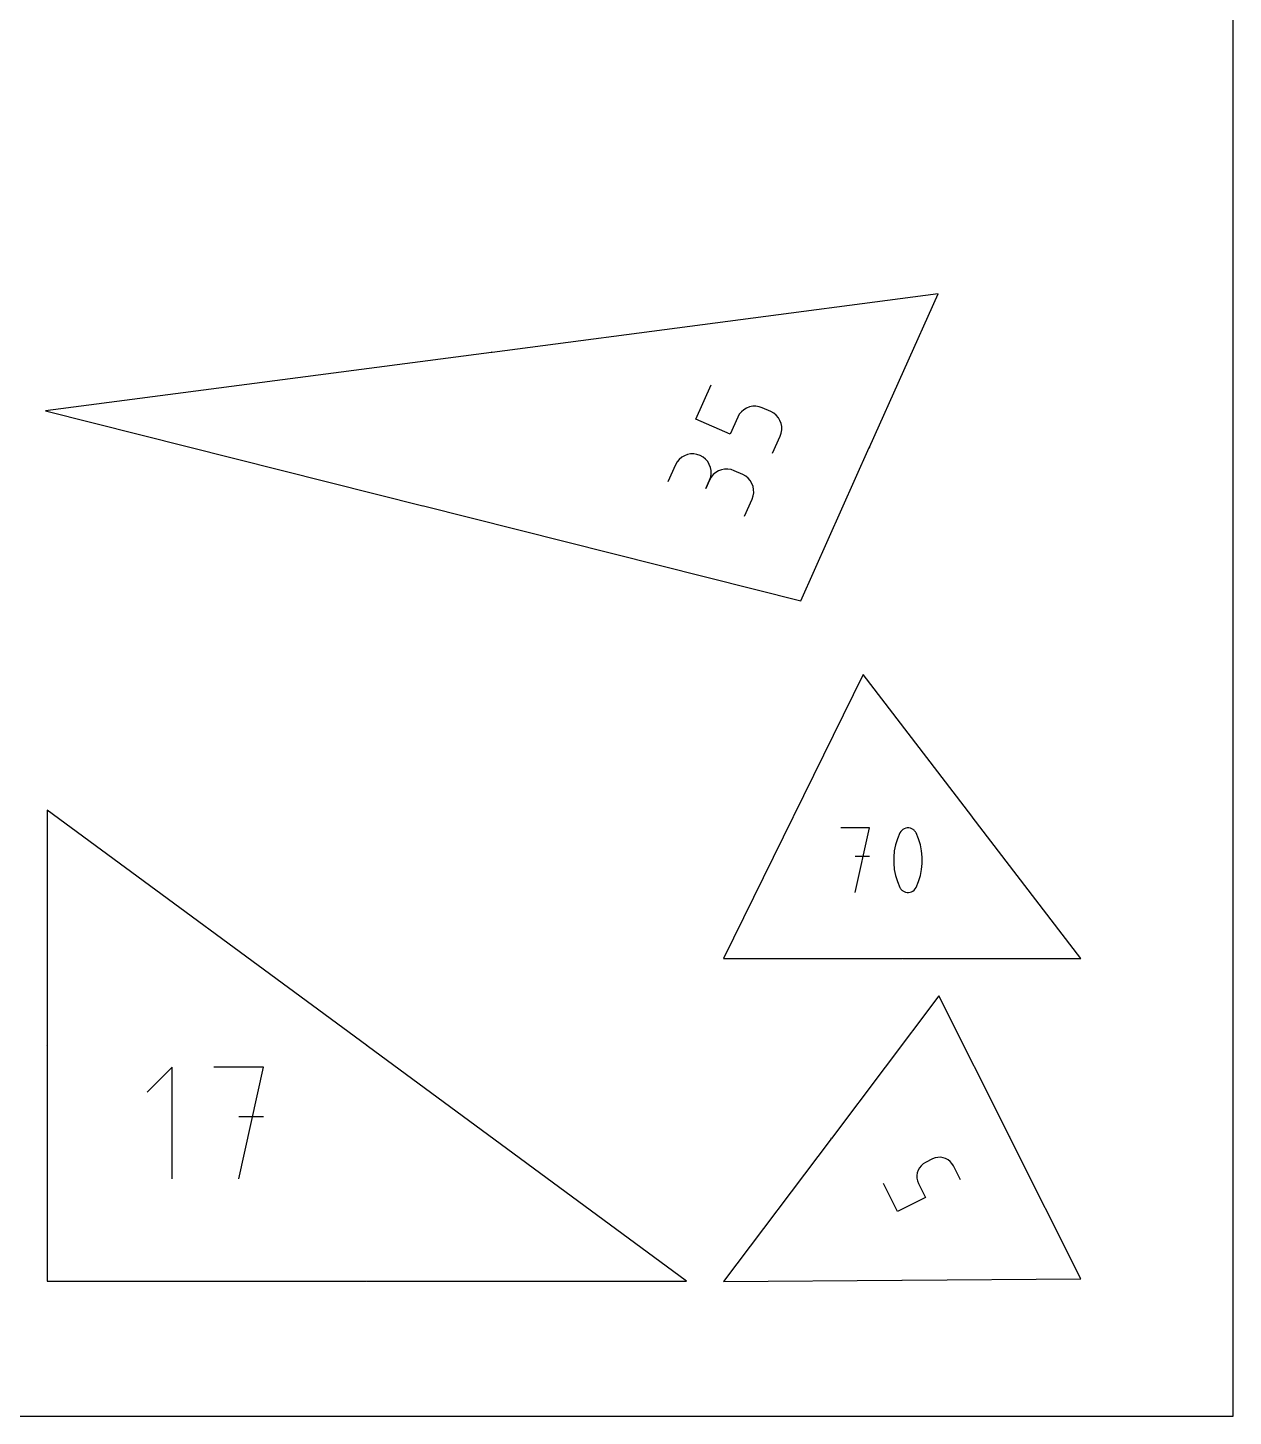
# Model space of a CAD drawing. Extents: x 0 to 500, y 0 to 1020.
# Drawn here: x 396.3 to 500, y 0 to 119.4 of the extents above; entities that cross this region are included whole.
import ezdxf

# ---------------------------------------------------------------- set-up
doc = ezdxf.new("R2010")
doc.units = 0

msp = doc.modelspace()

# ---------------------------------------------------------------- linework, layer by layer
at = {"layer": 'annotation', "color": 1}
for p, q in [((436.185882, 91.526118), (436.183225, 91.52577)), ((436.184791, 91.513822), (436.187448, 91.51417)), ((436.186578, 91.520805), (436.185248, 91.520631)), ((436.185248, 91.520631), (436.186578, 91.520805)), ((436.186365, 91.526138), (436.185882, 91.526118)), ((436.186831, 91.526073), (436.186365, 91.526138)), ((436.186578, 91.520805), (436.18705, 91.520911)), ((436.187061, 91.520825), (436.186578, 91.520805)), ((436.186578, 91.520805), (436.186578, 91.520805)), ((436.18727, 91.525931), (436.186831, 91.526073)), ((436.18705, 91.520911), (436.187483, 91.521093)), ((436.187527, 91.52076), (436.187061, 91.520825)), ((436.187675, 91.525717), (436.18727, 91.525931)), ((436.187448, 91.51417), (436.18792, 91.514276)), ((436.187448, 91.51417), (436.187448, 91.51417)), ((436.187483, 91.521093), (436.187871, 91.521345)), ((436.187967, 91.520618), (436.187527, 91.52076)), ((436.188037, 91.525439), (436.187675, 91.525717)), ((436.187871, 91.521345), (436.188208, 91.521656)), ((436.18792, 91.514276), (436.188353, 91.514458)), ((436.188372, 91.520404), (436.187967, 91.520618)), ((436.188348, 91.525103), (436.188037, 91.525439)), ((436.188208, 91.521656), (436.188486, 91.522018)), ((436.188598, 91.524716), (436.188348, 91.525103)), ((436.188353, 91.514458), (436.188741, 91.514709)), ((436.188734, 91.520126), (436.188372, 91.520404)), ((436.188486, 91.522018), (436.188699, 91.522424)), ((436.18878, 91.524284), (436.188598, 91.524716)), ((436.188699, 91.522424), (436.188841, 91.522864)), ((436.189044, 91.51979), (436.188734, 91.520126)), ((436.188741, 91.514709), (436.189078, 91.51502)), ((436.188886, 91.523814), (436.18878, 91.524284)), ((436.188841, 91.522864), (436.188905, 91.52333)), ((436.188905, 91.52333), (436.188886, 91.523814)), ((436.188886, 91.523814), (436.188886, 91.523814)), ((436.189295, 91.519403), (436.189044, 91.51979)), ((436.189078, 91.51502), (436.189356, 91.515382)), ((436.189477, 91.518971), (436.189295, 91.519403)), ((436.189356, 91.515382), (436.189569, 91.515786)), ((436.189582, 91.518501), (436.189477, 91.518971)), ((436.189569, 91.515786), (436.189711, 91.516225)), ((436.189756, 91.517171), (436.189582, 91.518501)), ((436.189582, 91.518501), (436.189582, 91.518501)), ((436.189711, 91.516225), (436.189776, 91.51669)), ((436.189776, 91.51669), (436.189756, 91.517171)), ((436.19568, 91.527402), (436.193024, 91.527054)), ((436.19459, 91.515106), (436.197246, 91.515455)), ((436.196376, 91.52209), (436.195046, 91.521915)), ((436.195046, 91.521915), (436.196376, 91.52209)), ((436.196163, 91.527422), (436.19568, 91.527402)), ((436.196629, 91.527357), (436.196163, 91.527422)), ((436.196376, 91.52209), (436.196848, 91.522195)), ((436.19686, 91.522109), (436.196376, 91.52209)), ((436.196376, 91.52209), (436.196376, 91.52209)), ((436.197069, 91.527215), (436.196629, 91.527357)), ((436.196848, 91.522195), (436.197282, 91.522378)), ((436.197325, 91.522045), (436.19686, 91.522109)), ((436.197474, 91.527001), (436.197069, 91.527215)), ((436.197246, 91.515455), (436.197718, 91.51556)), ((436.197246, 91.515455), (436.197246, 91.515455)), ((436.197282, 91.522378), (436.19767, 91.522629)), ((436.197765, 91.521902), (436.197325, 91.522045)), ((436.197836, 91.526723), (436.197474, 91.527001)), ((436.19767, 91.522629), (436.198006, 91.52294)), ((436.197718, 91.51556), (436.198151, 91.515743)), ((436.19817, 91.521689), (436.197765, 91.521902)), ((436.198146, 91.526387), (436.197836, 91.526723)), ((436.198006, 91.52294), (436.198284, 91.523303)), ((436.198397, 91.526), (436.198146, 91.526387)), ((436.198151, 91.515743), (436.198539, 91.515993)), ((436.198532, 91.521411), (436.19817, 91.521689)), ((436.198284, 91.523303), (436.198497, 91.523708)), ((436.198579, 91.525568), (436.198397, 91.526)), ((436.198497, 91.523708), (436.198639, 91.524148)), ((436.198842, 91.521075), (436.198532, 91.521411)), ((436.198539, 91.515993), (436.198876, 91.516304)), ((436.198684, 91.525098), (436.198579, 91.525568)), ((436.198639, 91.524148), (436.198704, 91.524614)), ((436.198704, 91.524614), (436.198684, 91.525098)), ((436.198684, 91.525098), (436.198684, 91.525098)), ((436.199093, 91.520687), (436.198842, 91.521075)), ((436.198876, 91.516304), (436.199154, 91.516666)), ((436.199275, 91.520255), (436.199093, 91.520687)), ((436.199154, 91.516666), (436.199367, 91.517071)), ((436.19938, 91.519785), (436.199275, 91.520255)), ((436.199367, 91.517071), (436.199509, 91.517509)), ((436.199554, 91.518455), (436.19938, 91.519785)), ((436.19938, 91.519785), (436.19938, 91.519785)), ((436.199509, 91.517509), (436.199574, 91.517974)), ((436.199574, 91.517974), (436.199554, 91.518455)), ((453.75847, 85.788897), (455.069276, 88.721381)), ((457.495439, 86.193568), (457.354224, 85.940816)), ((457.674124, 86.411137), (457.495439, 86.193568)), ((457.884325, 86.591185), (457.674124, 86.411137)), ((458.120084, 86.731374), (457.884325, 86.591185)), ((458.375446, 86.829365), (458.120084, 86.731374)), ((458.644455, 86.882819), (458.375446, 86.829365)), ((458.921154, 86.889399), (458.644455, 86.882819)), ((459.199587, 86.846766), (458.921154, 86.889399)), ((459.473799, 86.752581), (459.199587, 86.846766)), ((460.204228, 86.426083), (459.473799, 86.752581)), ((459.473799, 86.752581), (459.473799, 86.752581)), ((460.457411, 86.284509), (460.204228, 86.426083)), ((460.675203, 86.105291), (460.457411, 86.284509)), ((460.855317, 85.894464), (460.675203, 86.105291)), ((456.698821, 84.474574), (453.75847, 85.788897)), ((457.354224, 85.940816), (456.698821, 84.474574)), ((460.995468, 85.658064), (460.855317, 85.894464)), ((461.093367, 85.402126), (460.995468, 85.658064)), ((461.14673, 85.132685), (461.093367, 85.402126)), ((461.110695, 84.577435), (461.153268, 84.855777)), ((461.153268, 84.855777), (461.14673, 85.132685)), ((460.361321, 82.837455), (461.016724, 84.303697)), ((461.016724, 84.303697), (461.110695, 84.577435)), ((461.016724, 84.303697), (461.016724, 84.303697)), ((452.535286, 82.493855), (452.324612, 82.313937)), ((452.771464, 82.633791), (452.535286, 82.493855)), ((453.027106, 82.731494), (452.771464, 82.633791)), ((453.296171, 82.78471), (453.027106, 82.731494)), ((453.572621, 82.791189), (453.296171, 82.78471)), ((453.850414, 82.748678), (453.572621, 82.791189)), ((454.123511, 82.654926), (453.850414, 82.748678)), ((454.376738, 82.513414), (454.123511, 82.654926)), ((454.123511, 82.654926), (454.123511, 82.654926)), ((454.594644, 82.33435), (454.376738, 82.513414)), ((468.684008, 83.348501), (468.681547, 83.342994)), ((468.683998, 83.344676), (468.683927, 83.344211)), ((468.683927, 83.344211), (468.683937, 83.343749)), ((468.683937, 83.343749), (468.684026, 83.3433)), ((468.684155, 83.345134), (468.683998, 83.344676)), ((468.684026, 83.3433), (468.68419, 83.342873)), ((468.684391, 83.345555), (468.684155, 83.345134)), ((468.684155, 83.345134), (468.684155, 83.345134)), ((468.68419, 83.342873), (468.684424, 83.342479)), ((468.684689, 83.345917), (468.684391, 83.345555)), ((468.684424, 83.342479), (468.684724, 83.342128)), ((468.685041, 83.346217), (468.684689, 83.345917)), ((468.684724, 83.342128), (468.685088, 83.341829)), ((468.685435, 83.346451), (468.685041, 83.346217)), ((468.685088, 83.341829), (468.68551, 83.341593)), ((468.685862, 83.346614), (468.685435, 83.346451)), ((468.68551, 83.341593), (468.686729, 83.341049)), ((468.686312, 83.346703), (468.685862, 83.346614)), ((468.686774, 83.346713), (468.686312, 83.346703)), ((468.686729, 83.341049), (468.686729, 83.341049)), ((468.686729, 83.341049), (468.687186, 83.340891)), ((468.687239, 83.346642), (468.686774, 83.346713)), ((468.687186, 83.340891), (468.68765, 83.34082)), ((468.687697, 83.346485), (468.687239, 83.346642)), ((468.68765, 83.34082), (468.688112, 83.340831)), ((468.691357, 83.344848), (468.687697, 83.346485)), ((468.687697, 83.346485), (468.687697, 83.346485)), ((468.688031, 83.353698), (468.68796, 83.353233)), ((468.68796, 83.353233), (468.68797, 83.352771)), ((468.68797, 83.352771), (468.688059, 83.352322)), ((468.688188, 83.354155), (468.688031, 83.353698)), ((468.688059, 83.352322), (468.688222, 83.351895)), ((468.688112, 83.340831), (468.68856, 83.34092)), ((468.689281, 83.356601), (468.688188, 83.354155)), ((468.688188, 83.354155), (468.688188, 83.354155)), ((468.688222, 83.351895), (468.688455, 83.351502)), ((468.688455, 83.351502), (468.688755, 83.351151)), ((468.68856, 83.34092), (468.688986, 83.341083)), ((468.688755, 83.351151), (468.689117, 83.350853)), ((468.688986, 83.341083), (468.689379, 83.341317)), ((468.689117, 83.350853), (468.689537, 83.350618)), ((468.689379, 83.341317), (468.68973, 83.341617)), ((468.689537, 83.350618), (468.690762, 83.35007)), ((468.68973, 83.341617), (468.690028, 83.34198)), ((468.690028, 83.34198), (468.690264, 83.342403)), ((468.690264, 83.342403), (468.691357, 83.344848)), ((468.690762, 83.35007), (468.690762, 83.35007)), ((468.690762, 83.35007), (468.691217, 83.349914)), ((468.691217, 83.349914), (468.691681, 83.349843)), ((468.692078, 83.344462), (468.691357, 83.344848)), ((468.691681, 83.349843), (468.692142, 83.349854)), ((468.692722, 83.343984), (468.692078, 83.344462)), ((468.692142, 83.349854), (468.692591, 83.349943)), ((468.692591, 83.349943), (468.693017, 83.350105)), ((468.693285, 83.343426), (468.692722, 83.343984)), ((468.693017, 83.350105), (468.693411, 83.350339)), ((468.693761, 83.342798), (468.693285, 83.343426)), ((468.693411, 83.350339), (468.693762, 83.350639)), ((468.694143, 83.342111), (468.693761, 83.342798)), ((468.693762, 83.350639), (468.694061, 83.351002)), ((468.694061, 83.351002), (468.694297, 83.351424)), ((468.69414, 83.350967), (468.694069, 83.350502)), ((468.694069, 83.350502), (468.69408, 83.35004)), ((468.69408, 83.35004), (468.694169, 83.349591)), ((468.694297, 83.351424), (468.69414, 83.350967)), ((468.694426, 83.341375), (468.694143, 83.342111)), ((468.694169, 83.349591), (468.694333, 83.349164)), ((468.694297, 83.351424), (468.694845, 83.352649)), ((468.694845, 83.352649), (468.694297, 83.351424)), ((468.694297, 83.351424), (468.694297, 83.351424)), ((468.694333, 83.349164), (468.694567, 83.34877)), ((468.694604, 83.340602), (468.694426, 83.341375)), ((468.694567, 83.34877), (468.694867, 83.348418)), ((468.69467, 83.3398), (468.694604, 83.340602)), ((468.69462, 83.338982), (468.69467, 83.3398)), ((468.69462, 83.338982), (468.69462, 83.338982)), ((468.694867, 83.348418), (468.695231, 83.34812)), ((468.695231, 83.34812), (468.695653, 83.347884)), ((468.695653, 83.347884), (468.695653, 83.347884)), ((468.695653, 83.347884), (468.696109, 83.347727)), ((468.696109, 83.347727), (468.696572, 83.347656)), ((468.696572, 83.347656), (468.697033, 83.347667)), ((468.697033, 83.347667), (468.697482, 83.347756)), ((468.697482, 83.347756), (468.697908, 83.347919)), ((468.697908, 83.347919), (468.698302, 83.348152)), ((468.698302, 83.348152), (468.698654, 83.348453)), ((468.698654, 83.348453), (468.698953, 83.348816)), ((468.698953, 83.348816), (468.699189, 83.349238)), ((468.699189, 83.349238), (468.700282, 83.351684)), ((452.003936, 81.843162), (451.348533, 80.37692)), ((452.145482, 82.096288), (452.003936, 81.843162)), ((452.324612, 82.313937), (452.145482, 82.096288)), ((454.774912, 82.12372), (454.594644, 82.33435)), ((454.915227, 81.887512), (454.774912, 82.12372)), ((455.013272, 81.631714), (454.915227, 81.887512)), ((455.06673, 81.362312), (455.013272, 81.631714)), ((455.073285, 81.085293), (455.06673, 81.362312)), ((455.703948, 81.322985), (455.46777, 81.183049)), ((455.95959, 81.420687), (455.703948, 81.322985)), ((456.228656, 81.473904), (455.95959, 81.420687)), ((456.505105, 81.480383), (456.228656, 81.473904)), ((456.782898, 81.437872), (456.505105, 81.480383)), ((457.055995, 81.34412), (456.782898, 81.437872)), ((457.790151, 81.015956), (457.055995, 81.34412)), ((457.055995, 81.34412), (457.055995, 81.34412)), ((454.93642, 80.532356), (454.608256, 79.798199)), ((454.608256, 79.798199), (454.93642, 80.532356)), ((454.93642, 80.532356), (455.03062, 80.806646)), ((455.077966, 80.785482), (454.93642, 80.532356)), ((454.93642, 80.532356), (454.93642, 80.532356)), ((455.03062, 80.806646), (455.073285, 81.085293)), ((455.257096, 81.003131), (455.077966, 80.785482)), ((455.46777, 81.183049), (455.257096, 81.003131)), ((458.042255, 80.874946), (457.790151, 81.015956)), ((458.259259, 80.696285), (458.042255, 80.874946)), ((458.438823, 80.48597), (458.259259, 80.696285)), ((458.578607, 80.249999), (458.438823, 80.48597)), ((458.676271, 79.994371), (458.578607, 80.249999)), ((457.943517, 77.428994), (458.59892, 78.895236)), ((458.59892, 78.895236), (458.693139, 79.169518)), ((458.59892, 78.895236), (458.59892, 78.895236)), ((458.729475, 79.725083), (458.676271, 79.994371)), ((458.693139, 79.169518), (458.735878, 79.448132)), ((458.735878, 79.448132), (458.729475, 79.725083)), ((430.28467, 78.320593), (430.279129, 78.309552)), ((430.279129, 78.309552), (430.284329, 78.308245)), ((430.280439, 78.31476), (430.283039, 78.314106)), ((430.28937, 78.309749), (430.289295, 78.309273)), ((430.289295, 78.309273), (430.289305, 78.308805)), ((430.289305, 78.308805), (430.289396, 78.308352)), ((430.289529, 78.310205), (430.28937, 78.309749)), ((430.28937, 78.309749), (430.28937, 78.309749)), ((430.289396, 78.308352), (430.289561, 78.307926)), ((430.289761, 78.310615), (430.289529, 78.310205)), ((430.289561, 78.307926), (430.289795, 78.307534)), ((430.290054, 78.310972), (430.289761, 78.310615)), ((430.289795, 78.307534), (430.290093, 78.307187)), ((430.290402, 78.31127), (430.290054, 78.310972)), ((430.290093, 78.307187), (430.290449, 78.306893)), ((430.290794, 78.311505), (430.290402, 78.31127)), ((430.290449, 78.306893), (430.290858, 78.306662)), ((430.290676, 78.314942), (430.290601, 78.314467)), ((430.290601, 78.314467), (430.290612, 78.313998)), ((430.290612, 78.313998), (430.290702, 78.313546)), ((430.291003, 78.316243), (430.290676, 78.314942)), ((430.290676, 78.314942), (430.290676, 78.314942)), ((430.290702, 78.313546), (430.290867, 78.31312)), ((430.291221, 78.31167), (430.290794, 78.311505)), ((430.290858, 78.306662), (430.291315, 78.306502)), ((430.290867, 78.31312), (430.291101, 78.312728)), ((430.291162, 78.316697), (430.291003, 78.316243)), ((430.291101, 78.312728), (430.291399, 78.312381)), ((430.291393, 78.317105), (430.291162, 78.316697)), ((430.291674, 78.311761), (430.291221, 78.31167)), ((430.291315, 78.306502), (430.293912, 78.305849)), ((430.291686, 78.317461), (430.291393, 78.317105)), ((430.291399, 78.312381), (430.291755, 78.312087)), ((430.292143, 78.311772), (430.291674, 78.311761)), ((430.292034, 78.317758), (430.291686, 78.317461)), ((430.291755, 78.312087), (430.292165, 78.311855)), ((430.292425, 78.317993), (430.292034, 78.317758)), ((430.292621, 78.311696), (430.292143, 78.311772)), ((430.292165, 78.311855), (430.292621, 78.311696)), ((430.292852, 78.318158), (430.292425, 78.317993)), ((430.292621, 78.311696), (430.293921, 78.311369)), ((430.293921, 78.311369), (430.292621, 78.311696)), ((430.292621, 78.311696), (430.292621, 78.311696)), ((430.293305, 78.318248), (430.292852, 78.318158)), ((430.293775, 78.318258), (430.293305, 78.318248)), ((430.294252, 78.318183), (430.293775, 78.318258)), ((430.296849, 78.31753), (430.294252, 78.318183)), ((430.294252, 78.318183), (430.294252, 78.318183)), ((462.14979, 51.586243), (462.136115, 51.59297)), ((462.136115, 51.59297), (462.137661, 51.588434)), ((462.153808, 51.594411), (462.140133, 51.601138)), ((462.140133, 51.601138), (462.141679, 51.596602)), ((477.50823, 51.594555), (477.509859, 51.592428)), ((477.509859, 51.592428), (477.509859, 51.592428)), ((477.509859, 51.592428), (477.510186, 51.592072)), ((477.510186, 51.592072), (477.510561, 51.591788)), ((477.510561, 51.591788), (477.510972, 51.591577)), ((477.510972, 51.591577), (477.511409, 51.591441)), ((477.511409, 51.591441), (477.511862, 51.591381)), ((477.511862, 51.591381), (477.512319, 51.591399)), ((477.512319, 51.591399), (477.51277, 51.591495)), ((477.51277, 51.591495), (477.513204, 51.591671)), ((477.513204, 51.591671), (477.513611, 51.591929)), ((477.513611, 51.591929), (477.514676, 51.592744)), ((477.514239, 51.58671), (477.523576, 51.587626)), ((477.517497, 51.582457), (477.514239, 51.58671)), ((477.515171, 51.596497), (477.514355, 51.597562)), ((477.514355, 51.597562), (477.515171, 51.596497)), ((477.514676, 51.592744), (477.515031, 51.59307)), ((477.514676, 51.592744), (477.514676, 51.592744)), ((477.515031, 51.59307), (477.515314, 51.593444)), ((477.515429, 51.596088), (477.515171, 51.596497)), ((477.515171, 51.596497), (477.515171, 51.596497)), ((477.515171, 51.596497), (477.515498, 51.596141)), ((477.515314, 51.593444), (477.515524, 51.593854)), ((477.515606, 51.595653), (477.515429, 51.596088)), ((477.515498, 51.596141), (477.515873, 51.595857)), ((477.515524, 51.593854), (477.51566, 51.594291)), ((477.515703, 51.595201), (477.515606, 51.595653)), ((477.51566, 51.594291), (477.51572, 51.594743)), ((477.51572, 51.594743), (477.515703, 51.595201)), ((477.515873, 51.595857), (477.516284, 51.595646)), ((477.516284, 51.595646), (477.516722, 51.595511)), ((477.516722, 51.595511), (477.517175, 51.595451)), ((477.517175, 51.595451), (477.517633, 51.595469)), ((477.517633, 51.595469), (477.518085, 51.595566)), ((477.519424, 51.599755), (477.517795, 51.601882)), ((477.518085, 51.595566), (477.51852, 51.595743)), ((477.51852, 51.595743), (477.518929, 51.596002)), ((477.518929, 51.596002), (477.519284, 51.596328)), ((477.518929, 51.596002), (477.518929, 51.596002)), ((477.519284, 51.596328), (477.519567, 51.596701)), ((477.519682, 51.599346), (477.519424, 51.599755)), ((477.519567, 51.596701), (477.519777, 51.597112)), ((477.519859, 51.598911), (477.519682, 51.599346)), ((477.519777, 51.597112), (477.519913, 51.597549)), ((477.519956, 51.598459), (477.519859, 51.598911)), ((477.519913, 51.597549), (477.519973, 51.598001)), ((477.519973, 51.598001), (477.519956, 51.598459)), ((477.522969, 51.592944), (477.522219, 51.592813)), ((477.523453, 51.592963), (477.522969, 51.592944)), ((477.523919, 51.592898), (477.523453, 51.592963)), ((477.523576, 51.587626), (477.523576, 51.587626)), ((477.523576, 51.587626), (477.523585, 51.587626)), ((477.523585, 51.587626), (477.523595, 51.587626)), ((477.523595, 51.587626), (477.523604, 51.587626)), ((477.523604, 51.587626), (477.523613, 51.587627)), ((477.523613, 51.587627), (477.523623, 51.587627)), ((477.523623, 51.587627), (477.523632, 51.587628)), ((477.523632, 51.587628), (477.523642, 51.58763)), ((477.523642, 51.58763), (477.523652, 51.587631)), ((477.523652, 51.587631), (477.523663, 51.587633)), ((477.523663, 51.587633), (477.524136, 51.587738)), ((477.523663, 51.587633), (477.523663, 51.587633)), ((477.524358, 51.592756), (477.523919, 51.592898)), ((477.524136, 51.587738), (477.524569, 51.587919)), ((477.524763, 51.592542), (477.524358, 51.592756)), ((477.524569, 51.587919), (477.524958, 51.58817)), ((477.525126, 51.592264), (477.524763, 51.592542)), ((477.524958, 51.58817), (477.525295, 51.58848)), ((477.525437, 51.591928), (477.525126, 51.592264)), ((477.525295, 51.58848), (477.525573, 51.588843)), ((477.525688, 51.59154), (477.525437, 51.591928)), ((477.525573, 51.588843), (477.525788, 51.589248)), ((477.525872, 51.591107), (477.525688, 51.59154)), ((477.525788, 51.589248), (477.525931, 51.589687)), ((477.52598, 51.590635), (477.525872, 51.591107)), ((477.525931, 51.589687), (477.525997, 51.590152)), ((477.525997, 51.590152), (477.52598, 51.590635)), ((477.52598, 51.590635), (477.52598, 51.590635)), ((468.694268, 50.617157), (466.220955, 50.617157)), ((467.457786, 45.055254), (468.694268, 50.617157)), ((471.313588, 50.176744), (471.100384, 49.67537)), ((471.385386, 50.296139), (471.313588, 50.176744)), ((471.313588, 50.176744), (471.313588, 50.176744)), ((471.474864, 50.397885), (471.385386, 50.296139)), ((471.579061, 50.480997), (471.474864, 50.397885)), ((471.695013, 50.544491), (471.579061, 50.480997)), ((471.819759, 50.587381), (471.695013, 50.544491)), ((471.950335, 50.608683), (471.819759, 50.587381)), ((472.083779, 50.607412), (471.950335, 50.608683)), ((472.217128, 50.582584), (472.083779, 50.607412)), ((472.34742, 50.533213), (472.217128, 50.582584)), ((472.397298, 50.507003), (472.34742, 50.533213)), ((472.34742, 50.533213), (472.34742, 50.533213)), ((472.445161, 50.476897), (472.397298, 50.507003)), ((472.490775, 50.443134), (472.445161, 50.476897)), ((472.53391, 50.405951), (472.490775, 50.443134)), ((472.574331, 50.365588), (472.53391, 50.405951)), ((472.611808, 50.322282), (472.574331, 50.365588)), ((472.646106, 50.276272), (472.611808, 50.322282)), ((472.676994, 50.227796), (472.646106, 50.276272)), ((472.704239, 50.177093), (472.676994, 50.227796)), ((472.918477, 49.674685), (472.704239, 50.177093)), ((472.704239, 50.177093), (472.704239, 50.177093)), ((470.94048, 49.159455), (470.833877, 48.633114)), ((471.100384, 49.67537), (470.94048, 49.159455)), ((473.079156, 49.157996), (472.918477, 49.674685)), ((473.186275, 48.631138), (473.079156, 49.157996)), ((468.694268, 48.140356), (467.457786, 48.140356)), ((470.833877, 48.633114), (470.780576, 48.10046)), ((470.780576, 48.10046), (470.780576, 47.565608)), ((473.239834, 48.098226), (473.186275, 48.631138)), ((473.239834, 47.563373), (473.239834, 48.098226)), ((470.780576, 47.565608), (470.833877, 47.03267)), ((470.833877, 47.03267), (470.94048, 46.50576)), ((473.079156, 46.5043), (473.186275, 47.030693)), ((473.186275, 47.030693), (473.239834, 47.563373)), ((470.94048, 46.50576), (471.100384, 45.988993)), ((471.100384, 45.988993), (471.313588, 45.486482)), ((471.313588, 45.486482), (471.313588, 45.486482)), ((471.313588, 45.486482), (471.340734, 45.43588)), ((471.340734, 45.43588), (471.371394, 45.387645)), ((472.632434, 45.368042), (472.704239, 45.486831)), ((472.704239, 45.486831), (472.918477, 45.988309)), ((472.704239, 45.486831), (472.704239, 45.486831)), ((472.918477, 45.988309), (473.079156, 46.5043)), ((471.371394, 45.387645), (471.405438, 45.341926)), ((471.405438, 45.341926), (471.442738, 45.298867)), ((471.442738, 45.298867), (471.483164, 45.258616)), ((471.483164, 45.258616), (471.526587, 45.22132)), ((471.526587, 45.22132), (471.572877, 45.187123)), ((471.572877, 45.187123), (471.621907, 45.156174)), ((471.621907, 45.156174), (471.673546, 45.128617)), ((471.673546, 45.128617), (471.673546, 45.128617)), ((471.673546, 45.128617), (471.802812, 45.080295)), ((471.802812, 45.080295), (471.935384, 45.056287)), ((471.935384, 45.056287), (472.068267, 45.055616)), ((472.068267, 45.055616), (472.198463, 45.077302)), ((472.198463, 45.077302), (472.322974, 45.120366)), ((472.322974, 45.120366), (472.438805, 45.183831)), ((472.438805, 45.183831), (472.542957, 45.266715)), ((472.542957, 45.266715), (472.632434, 45.368042)), ((471.509589, 39.380173), (471.501969, 39.380173)), ((471.502472, 39.372527), (471.502397, 39.371499)), ((471.502397, 39.371499), (471.502397, 39.366417)), ((471.505782, 39.371499), (471.502397, 39.371499)), ((471.502397, 39.366417), (471.502397, 39.366417)), ((471.502397, 39.366417), (471.502452, 39.365808)), ((471.502452, 39.365808), (471.502609, 39.365235)), ((471.502691, 39.373514), (471.502472, 39.372527)), ((471.502609, 39.365235), (471.502859, 39.364707)), ((471.503044, 39.37445), (471.502691, 39.373514)), ((471.502859, 39.364707), (471.503193, 39.364234)), ((471.503523, 39.37532), (471.503044, 39.37445)), ((471.503193, 39.364234), (471.503601, 39.363825)), ((471.504118, 39.376114), (471.503523, 39.37532)), ((471.503601, 39.363825), (471.504073, 39.363491)), ((471.504073, 39.363491), (471.5046, 39.36324)), ((471.504819, 39.376818), (471.504118, 39.376114)), ((471.5046, 39.36324), (471.505173, 39.363082)), ((471.505619, 39.377419), (471.504819, 39.376818)), ((471.505173, 39.363082), (471.505782, 39.363028)), ((471.506507, 39.377907), (471.505619, 39.377419)), ((471.506389, 39.371445), (471.505782, 39.371499)), ((471.505782, 39.363028), (471.506389, 39.363082)), ((471.505782, 39.363028), (471.505782, 39.363028)), ((471.506961, 39.371287), (471.506389, 39.371445)), ((471.506389, 39.363082), (471.506961, 39.36324)), ((471.507475, 39.378268), (471.506507, 39.377907)), ((471.507488, 39.371036), (471.506961, 39.371287)), ((471.506961, 39.36324), (471.507488, 39.363491)), ((471.507475, 39.378268), (471.507475, 39.378268)), ((471.507961, 39.370702), (471.507488, 39.371036)), ((471.507488, 39.363491), (471.507961, 39.363825)), ((471.508369, 39.370294), (471.507961, 39.370702)), ((471.507961, 39.363825), (471.508369, 39.364234)), ((471.508703, 39.369821), (471.508369, 39.370294)), ((471.508369, 39.364234), (471.508703, 39.364707)), ((471.508954, 39.369293), (471.508703, 39.369821)), ((471.508703, 39.364707), (471.508954, 39.365235)), ((471.509111, 39.36872), (471.508954, 39.369293)), ((471.508954, 39.365235), (471.509111, 39.365808)), ((471.509166, 39.368111), (471.509111, 39.36872)), ((471.509111, 39.365808), (471.509166, 39.366417)), ((471.509166, 39.366417), (471.509166, 39.368111)), ((471.509166, 39.368111), (471.509166, 39.368111)), ((397.932239, 31.885651), (397.932196, 31.885169)), ((397.932196, 31.885169), (397.932196, 31.885169)), ((397.932196, 31.885169), (397.932239, 31.884689)), ((397.944254, 31.875289), (397.932196, 31.87797)), ((397.932196, 31.87797), (397.932196, 31.872608)), ((397.932364, 31.886104), (397.932239, 31.885651)), ((397.932239, 31.884689), (397.932364, 31.884236)), ((397.932562, 31.886521), (397.932364, 31.886104)), ((397.932364, 31.884236), (397.932562, 31.883819)), ((397.932827, 31.886895), (397.932562, 31.886521)), ((397.932562, 31.883819), (397.932827, 31.883445)), ((397.93315, 31.887218), (397.932827, 31.886895)), ((397.932827, 31.883445), (397.93315, 31.883122)), ((397.933524, 31.887482), (397.93315, 31.887218)), ((397.93315, 31.883122), (397.933524, 31.882858)), ((397.933942, 31.88768), (397.933524, 31.887482)), ((397.933524, 31.882858), (397.933942, 31.882659)), ((397.934396, 31.887804), (397.933942, 31.88768)), ((397.933942, 31.882659), (397.934396, 31.882535)), ((397.934877, 31.887847), (397.934396, 31.887804)), ((397.934396, 31.882535), (397.934877, 31.882492)), ((397.938899, 31.887847), (397.934877, 31.887847)), ((397.934877, 31.887847), (397.934877, 31.887847)), ((397.934877, 31.882492), (397.936218, 31.882492)), ((397.936218, 31.882492), (397.9367, 31.882535)), ((397.936218, 31.882492), (397.936218, 31.882492)), ((397.9367, 31.882535), (397.937153, 31.882659)), ((397.937153, 31.882659), (397.937571, 31.882858)), ((397.937566, 31.87797), (397.937566, 31.875289)), ((397.937571, 31.882858), (397.937945, 31.883122)), ((397.937945, 31.883122), (397.938268, 31.883445)), ((397.938268, 31.883445), (397.938533, 31.883819)), ((397.938533, 31.883819), (397.938731, 31.884236)), ((397.938731, 31.884236), (397.938856, 31.884689)), ((397.938856, 31.884689), (397.938899, 31.885169)), ((397.939712, 31.887788), (397.938899, 31.887847)), ((397.938899, 31.885169), (397.938899, 31.887847)), ((397.940493, 31.887615), (397.939712, 31.887788)), ((397.941233, 31.887335), (397.940493, 31.887615)), ((397.941922, 31.886957), (397.941233, 31.887335)), ((397.94255, 31.886486), (397.941922, 31.886957)), ((397.943107, 31.885931), (397.94255, 31.886486)), ((397.943583, 31.885298), (397.943107, 31.885931)), ((397.943969, 31.884595), (397.943583, 31.885298)), ((397.944254, 31.883829), (397.943969, 31.884595)), ((397.944254, 31.883829), (397.944254, 31.883829)), ((397.945762, 31.882157), (397.945762, 31.888186)), ((425.44008, 31.877684), (425.447923, 31.888329)), ((425.447923, 31.888329), (425.443813, 31.887705)), ((425.445816, 31.877109), (425.454276, 31.883649)), ((425.451727, 31.872755), (425.445816, 31.877109)), ((425.448211, 31.871693), (425.451695, 31.876421)), ((408.676335, 30.022471), (406.541252, 27.886786)), ((408.676335, 20.418511), (408.676335, 30.022471)), ((416.547987, 30.022471), (412.277218, 30.022471)), ((414.412904, 20.418511), (416.547987, 30.022471)), ((416.547987, 25.74568), (414.412904, 25.74568)), ((480.766987, 23.995556), (480.778969, 23.998562)), ((480.770215, 23.989116), (480.771415, 23.986722)), ((480.771415, 23.986722), (480.771415, 23.986722)), ((480.771415, 23.986722), (480.77167, 23.986311)), ((480.77167, 23.986311), (480.771984, 23.985962)), ((480.771984, 23.985962), (480.772348, 23.985677)), ((480.772348, 23.985677), (480.772752, 23.985462)), ((480.772752, 23.985462), (480.773185, 23.985318)), ((480.774168, 23.996156), (480.772967, 23.998553)), ((480.773185, 23.985318), (480.773637, 23.985249)), ((480.773637, 23.985249), (480.774098, 23.985259)), ((480.774098, 23.985259), (480.774557, 23.98535)), ((480.774557, 23.98535), (480.775006, 23.985526)), ((480.775006, 23.985526), (480.776204, 23.986127)), ((480.776204, 23.986127), (480.776614, 23.98638)), ((480.776204, 23.986127), (480.776204, 23.986127)), ((480.778969, 23.998562), (480.776566, 24.003356)), ((480.776614, 23.98638), (480.776962, 23.986694)), ((480.777395, 23.989719), (480.776794, 23.990918)), ((480.776794, 23.990918), (480.777395, 23.989719)), ((480.776962, 23.986694), (480.777245, 23.987058)), ((480.777245, 23.987058), (480.777461, 23.987461)), ((480.777572, 23.989269), (480.777395, 23.989719)), ((480.777395, 23.989719), (480.777395, 23.989719)), ((480.777395, 23.989719), (480.777649, 23.989308)), ((480.777461, 23.987461), (480.777605, 23.987894)), ((480.777664, 23.988808), (480.777572, 23.989269)), ((480.777605, 23.987894), (480.777673, 23.988346)), ((480.777649, 23.989308), (480.777964, 23.988959)), ((480.777673, 23.988346), (480.777664, 23.988808)), ((480.777964, 23.988959), (480.778328, 23.988675)), ((480.778328, 23.988675), (480.778732, 23.988459)), ((480.778732, 23.988459), (480.779166, 23.988316)), ((480.779166, 23.988316), (480.779619, 23.988247)), ((480.779619, 23.988247), (480.780081, 23.988257)), ((480.780081, 23.988257), (480.780542, 23.988349)), ((480.780542, 23.988349), (480.780992, 23.988527)), ((480.782183, 23.992119), (480.780983, 23.994513)), ((480.780992, 23.988527), (480.781401, 23.98878)), ((480.780992, 23.988527), (480.780992, 23.988527)), ((480.781401, 23.98878), (480.78175, 23.989094)), ((480.78175, 23.989094), (480.782033, 23.989457)), ((480.782033, 23.989457), (480.782249, 23.989861)), ((480.78236, 23.991669), (480.782183, 23.992119)), ((480.782249, 23.989861), (480.782392, 23.990294)), ((480.782452, 23.991208), (480.78236, 23.991669)), ((480.782392, 23.990294), (480.782461, 23.990746)), ((480.782461, 23.990746), (480.782452, 23.991208)), ((465.392629, 23.876426), (465.39586, 23.880711)), ((465.396925, 23.873187), (465.392629, 23.876426)), ((465.39854, 23.875329), (465.396925, 23.873187)), ((465.398865, 23.875688), (465.39854, 23.875329)), ((465.399237, 23.875975), (465.398865, 23.875688)), ((465.399647, 23.87619), (465.399237, 23.875975)), ((465.400083, 23.87633), (465.399647, 23.87619)), ((465.399911, 23.88582), (465.39987, 23.885536)), ((465.39987, 23.885536), (465.399877, 23.885247)), ((465.399877, 23.885247), (465.399937, 23.884958)), ((465.4, 23.886093), (465.399911, 23.88582)), ((465.399937, 23.884958), (465.40005, 23.884678)), ((465.400134, 23.886347), (465.4, 23.886093)), ((465.40005, 23.884678), (465.40005, 23.884678)), ((465.40005, 23.884678), (465.400641, 23.883652)), ((465.400536, 23.876394), (465.400083, 23.87633)), ((465.40031, 23.886577), (465.400134, 23.886347)), ((465.400528, 23.886776), (465.40031, 23.886577)), ((465.400784, 23.886937), (465.400528, 23.886776)), ((465.400994, 23.87638), (465.400536, 23.876394)), ((465.400641, 23.883652), (465.401326, 23.8827)), ((465.400895, 23.886989), (465.400784, 23.886937)), ((465.400784, 23.886937), (465.400784, 23.886937)), ((465.40101, 23.887033), (465.400895, 23.886989)), ((465.401447, 23.876287), (465.400994, 23.87638)), ((465.401128, 23.887068), (465.40101, 23.887033)), ((465.401249, 23.887094), (465.401128, 23.887068)), ((465.401372, 23.887111), (465.401249, 23.887094)), ((465.401326, 23.8827), (465.4021, 23.881826)), ((465.401496, 23.88712), (465.401372, 23.887111)), ((465.401884, 23.876114), (465.401447, 23.876287)), ((465.40162, 23.887119), (465.401496, 23.88712)), ((465.401745, 23.887109), (465.40162, 23.887119)), ((465.401868, 23.88709), (465.401745, 23.887109)), ((465.40302, 23.886805), (465.401868, 23.88709)), ((465.401868, 23.88709), (465.401868, 23.88709)), ((465.402295, 23.875858), (465.401884, 23.876114)), ((465.4021, 23.881826), (465.402954, 23.881037)), ((465.402276, 23.869151), (465.403891, 23.871293)), ((465.403362, 23.875053), (465.402295, 23.875858)), ((465.402295, 23.875858), (465.402295, 23.875858)), ((465.402954, 23.881037), (465.403882, 23.880338)), ((465.404126, 23.886407), (465.40302, 23.886805)), ((465.403722, 23.874728), (465.403362, 23.875053)), ((465.404009, 23.874354), (465.403722, 23.874728)), ((465.403882, 23.880338), (465.404876, 23.879733)), ((465.403891, 23.871293), (465.404147, 23.871704)), ((465.403891, 23.871293), (465.403891, 23.871293)), ((465.404224, 23.873944), (465.404009, 23.874354)), ((465.40518, 23.885904), (465.404126, 23.886407)), ((465.404147, 23.871704), (465.40432, 23.872141)), ((465.404363, 23.873506), (465.404224, 23.873944)), ((465.40432, 23.872141), (465.404413, 23.872594)), ((465.404427, 23.873053), (465.404363, 23.873506)), ((465.404413, 23.872594), (465.404427, 23.873053)), ((465.404876, 23.879733), (465.405929, 23.879229)), ((465.406175, 23.8853), (465.40518, 23.885904)), ((465.405929, 23.879229), (465.407035, 23.87883)), ((465.407103, 23.8846), (465.406175, 23.8853)), ((465.407035, 23.87883), (465.408185, 23.878542)), ((465.407956, 23.883811), (465.407103, 23.8846)), ((465.408729, 23.882936), (465.407956, 23.883811)), ((465.408185, 23.878542), (465.408185, 23.878542)), ((465.408185, 23.878542), (465.408308, 23.878523)), ((465.408308, 23.878523), (465.408432, 23.878513)), ((465.408432, 23.878513), (465.408556, 23.878513)), ((465.408556, 23.878513), (465.40868, 23.878521)), ((465.40868, 23.878521), (465.408802, 23.878539)), ((465.409414, 23.881983), (465.408729, 23.882936)), ((465.408802, 23.878539), (465.408924, 23.878565)), ((465.408924, 23.878565), (465.409044, 23.878601)), ((465.409044, 23.878601), (465.409161, 23.878645)), ((465.409161, 23.878645), (465.409277, 23.878699)), ((465.409277, 23.878699), (465.40953, 23.87886)), ((465.409277, 23.878699), (465.409277, 23.878699)), ((465.410004, 23.880955), (465.409414, 23.881983)), ((465.40953, 23.87886), (465.409745, 23.879058)), ((465.409745, 23.879058), (465.40992, 23.879288)), ((465.40992, 23.879288), (465.410052, 23.879542)), ((465.410116, 23.880675), (465.410004, 23.880955)), ((465.410004, 23.880955), (465.410004, 23.880955)), ((465.410052, 23.879542), (465.410141, 23.879814)), ((465.410174, 23.880387), (465.410116, 23.880675)), ((465.410141, 23.879814), (465.410182, 23.880098)), ((465.410182, 23.880098), (465.410174, 23.880387)), ((473.136868, 21.549954), (472.994439, 21.367216)), ((473.312096, 21.707726), (473.136868, 21.549954)), ((473.518483, 21.835434), (473.312096, 21.707726)), ((474.117228, 22.135526), (473.518483, 21.835434)), ((473.518483, 21.835434), (473.518483, 21.835434)), ((474.343166, 22.224487), (474.117228, 22.135526)), ((474.574728, 22.270565), (474.343166, 22.224487)), ((474.806792, 22.275477), (474.574728, 22.270565)), ((475.034236, 22.240943), (474.806792, 22.275477)), ((475.251938, 22.16868), (475.034236, 22.240943)), ((475.454776, 22.060405), (475.251938, 22.16868)), ((475.637628, 21.917839), (475.454776, 22.060405)), ((475.795372, 21.742698), (475.637628, 21.917839)), ((475.922886, 21.536701), (475.795372, 21.742698)), ((476.525284, 20.334798), (475.922886, 21.536701)), ((475.922886, 21.536701), (475.922886, 21.536701)), ((472.814555, 20.947232), (472.780385, 20.720182)), ((472.780385, 20.720182), (472.785586, 20.488559)), ((472.785586, 20.488559), (472.831802, 20.25746)), ((472.886454, 21.164609), (472.814555, 20.947232)), ((472.994439, 21.367216), (472.886454, 21.164609)), ((471.112816, 17.622054), (469.908022, 20.025861)), ((472.831802, 20.25746), (472.920674, 20.031984)), ((472.920674, 20.031984), (473.523072, 18.830081)), ((473.523072, 18.830081), (471.112816, 17.622054)), ((425.44022, 11.616738), (425.440176, 11.616257)), ((425.440176, 11.616257), (425.440176, 11.614922)), ((425.440176, 11.614922), (425.440176, 11.614922)), ((425.440176, 11.614922), (425.44022, 11.614441)), ((425.44022, 11.61004), (425.440176, 11.609558)), ((425.440176, 11.609558), (425.440176, 11.609558)), ((425.440176, 11.609558), (425.44022, 11.609079)), ((425.440344, 11.617191), (425.44022, 11.616738)), ((425.44022, 11.614441), (425.440344, 11.613987)), ((425.440344, 11.610494), (425.44022, 11.61004)), ((425.44022, 11.609079), (425.440344, 11.608627)), ((425.440543, 11.617608), (425.440344, 11.617191)), ((425.440344, 11.613987), (425.440543, 11.613569)), ((425.440543, 11.610912), (425.440344, 11.610494)), ((425.440344, 11.608627), (425.440543, 11.60821)), ((425.440807, 11.617982), (425.440543, 11.617608)), ((425.440543, 11.613569), (425.440807, 11.613195)), ((425.440807, 11.611286), (425.440543, 11.610912)), ((425.440543, 11.60821), (425.440807, 11.607837)), ((425.44113, 11.618304), (425.440807, 11.617982)), ((425.440807, 11.613195), (425.44113, 11.612872)), ((425.44113, 11.61161), (425.440807, 11.611286)), ((425.440807, 11.607837), (425.44113, 11.607514)), ((425.441504, 11.618567), (425.44113, 11.618304)), ((425.44113, 11.612872), (425.441504, 11.612607)), ((425.441504, 11.611874), (425.44113, 11.61161)), ((425.44113, 11.607514), (425.441504, 11.60725)), ((425.441921, 11.618765), (425.441504, 11.618567)), ((425.441504, 11.612607), (425.441921, 11.612409)), ((425.441921, 11.612073), (425.441504, 11.611874)), ((425.441504, 11.60725), (425.441921, 11.607051)), ((425.442374, 11.618889), (425.441921, 11.618765)), ((425.441921, 11.612409), (425.442374, 11.612284)), ((425.442374, 11.612197), (425.441921, 11.612073)), ((425.441921, 11.607051), (425.442374, 11.606927)), ((425.442855, 11.618932), (425.442374, 11.618889)), ((425.442374, 11.612284), (425.442855, 11.612241)), ((425.442855, 11.612241), (425.442374, 11.612197)), ((425.442374, 11.606927), (425.442855, 11.606883)), ((425.443336, 11.618889), (425.442855, 11.618932)), ((425.442855, 11.618932), (425.442855, 11.618932)), ((425.442855, 11.612241), (425.443336, 11.612284)), ((425.442855, 11.612241), (425.442855, 11.612241)), ((425.443336, 11.612197), (425.442855, 11.612241)), ((425.442855, 11.612241), (425.442855, 11.612241)), ((425.442855, 11.606883), (425.443336, 11.606927)), ((425.442855, 11.606883), (425.442855, 11.606883)), ((425.443789, 11.618765), (425.443336, 11.618889)), ((425.443336, 11.612284), (425.443789, 11.612409)), ((425.443789, 11.612073), (425.443336, 11.612197)), ((425.443336, 11.606927), (425.443789, 11.607051)), ((425.444206, 11.618567), (425.443789, 11.618765)), ((425.443789, 11.612409), (425.444206, 11.612607)), ((425.444206, 11.611874), (425.443789, 11.612073)), ((425.443789, 11.607051), (425.444206, 11.60725)), ((425.44458, 11.618304), (425.444206, 11.618567)), ((425.444206, 11.612607), (425.44458, 11.612872)), ((425.44458, 11.61161), (425.444206, 11.611874)), ((425.444206, 11.60725), (425.44458, 11.607514)), ((425.444903, 11.617982), (425.44458, 11.618304)), ((425.44458, 11.612872), (425.444903, 11.613195)), ((425.444903, 11.611286), (425.44458, 11.61161)), ((425.44458, 11.607514), (425.444903, 11.607837)), ((425.445167, 11.617608), (425.444903, 11.617982)), ((425.444903, 11.613195), (425.445168, 11.61357)), ((425.445167, 11.610912), (425.444903, 11.611286)), ((425.444903, 11.607837), (425.445168, 11.60821)), ((425.445366, 11.617191), (425.445167, 11.617608)), ((425.445366, 11.610494), (425.445167, 11.610912)), ((425.445168, 11.61357), (425.445366, 11.613987)), ((425.445168, 11.60821), (425.445366, 11.608627)), ((425.44549, 11.616738), (425.445366, 11.617191)), ((425.445366, 11.613987), (425.44549, 11.614441)), ((425.44549, 11.61004), (425.445366, 11.610494)), ((425.445366, 11.608627), (425.44549, 11.609079)), ((425.445534, 11.616257), (425.44549, 11.616738)), ((425.44549, 11.614441), (425.445534, 11.614922)), ((425.445534, 11.609558), (425.44549, 11.61004)), ((425.44549, 11.609079), (425.445534, 11.609558)), ((425.445534, 11.616257), (425.445534, 11.616257)), ((425.445534, 11.614922), (425.445534, 11.616257)), ((425.445534, 11.609558), (425.445534, 11.609558)), ((425.450094, 11.609995), (425.450056, 11.609534)), ((425.450056, 11.609534), (425.450098, 11.609078)), ((425.450058, 11.618931), (425.455415, 11.618931)), ((425.450213, 11.61045), (425.450094, 11.609995)), ((425.450098, 11.609078), (425.450216, 11.608637)), ((425.450417, 11.610889), (425.450213, 11.61045)), ((425.450216, 11.608637), (425.450407, 11.60822)), ((425.450407, 11.60822), (425.450669, 11.607839)), ((425.450422, 11.610898), (425.450417, 11.610889)), ((425.450417, 11.610889), (425.450417, 11.610889)), ((425.450427, 11.610907), (425.450422, 11.610898)), ((425.450432, 11.610916), (425.450427, 11.610907)), ((425.450438, 11.610924), (425.450432, 11.610916)), ((425.450443, 11.610932), (425.450438, 11.610924)), ((425.450448, 11.61094), (425.450443, 11.610932)), ((425.450453, 11.610947), (425.450448, 11.61094)), ((425.450459, 11.610955), (425.450453, 11.610947)), ((425.450465, 11.610962), (425.450459, 11.610955)), ((425.455415, 11.618931), (425.450465, 11.610962)), ((425.450465, 11.610962), (425.450465, 11.610962)), ((425.450669, 11.607839), (425.450998, 11.607504)), ((425.450998, 11.607504), (425.451392, 11.607224)), ((425.451392, 11.607224), (425.451392, 11.607224)), ((425.451392, 11.607224), (425.451832, 11.607023)), ((425.451832, 11.607023), (425.452287, 11.606905)), ((425.452287, 11.606905), (425.452748, 11.606869)), ((425.452748, 11.606869), (425.453205, 11.606911)), ((425.453205, 11.606911), (425.453646, 11.60703)), ((425.453646, 11.60703), (425.454062, 11.607221)), ((425.454062, 11.607221), (425.454442, 11.607484)), ((425.454442, 11.607484), (425.454777, 11.607814)), ((425.454777, 11.607814), (425.455056, 11.60821)), ((425.455056, 11.60821), (425.455408, 11.608885)), ((471.497228, 11.708438), (471.502583, 11.708478)), ((471.49733, 11.699506), (471.497297, 11.699045)), ((471.497297, 11.699045), (471.497342, 11.69859)), ((471.497446, 11.699962), (471.49733, 11.699506)), ((471.497342, 11.69859), (471.497463, 11.698149)), ((471.497647, 11.700402), (471.497446, 11.699962)), ((471.497463, 11.698149), (471.497657, 11.697735)), ((471.497652, 11.700412), (471.497647, 11.700402)), ((471.497647, 11.700402), (471.497647, 11.700402)), ((471.497657, 11.700421), (471.497652, 11.700412)), ((471.497662, 11.700429), (471.497657, 11.700421)), ((471.497657, 11.697735), (471.497922, 11.697356)), ((471.497667, 11.700438), (471.497662, 11.700429)), ((471.497672, 11.700446), (471.497667, 11.700438)), ((471.497678, 11.700453), (471.497672, 11.700446)), ((471.497683, 11.700461), (471.497678, 11.700453)), ((471.497689, 11.700468), (471.497683, 11.700461)), ((471.497695, 11.700476), (471.497689, 11.700468)), ((471.502583, 11.708478), (471.497695, 11.700476)), ((471.497695, 11.700476), (471.497695, 11.700476)), ((471.497922, 11.697356), (471.498253, 11.697023)), ((471.498253, 11.697023), (471.498649, 11.696747)), ((471.498649, 11.696747), (471.498649, 11.696747)), ((471.498649, 11.696747), (471.49909, 11.696549)), ((471.49909, 11.696549), (471.499546, 11.696434)), ((471.499546, 11.696434), (471.500007, 11.696402)), ((471.500007, 11.696402), (471.500463, 11.696447)), ((471.500463, 11.696447), (471.500903, 11.696569)), ((471.500903, 11.696569), (471.501317, 11.696764)), ((471.501317, 11.696764), (471.501696, 11.697029)), ((471.501696, 11.697029), (471.502028, 11.697362)), ((471.502028, 11.697362), (471.502304, 11.697759)), ((471.502304, 11.697759), (471.50265, 11.698436)), ((471.507156, 11.701824), (471.509836, 11.701844)), ((471.509786, 11.708532), (471.507196, 11.696455)), ((471.507196, 11.696455), (471.512557, 11.696495))]:
    msp.add_line(p, q, dxfattribs=at)
at = {"layer": 'boundary', "color": 5}
for p, q in [((474.595254, 96.554433), (436.216749, 91.524094)), ((468.702043, 83.37037), (474.595254, 96.554433)), ((436.16638, 91.517492), (397.787874, 86.487153)), ((436.188263, 91.545978), (436.16638, 91.517492)), ((436.216749, 91.524094), (436.188263, 91.545978)), ((397.787874, 86.487153), (430.263355, 78.319737)), ((462.788101, 70.13993), (468.681312, 83.323993)), ((468.681312, 83.323993), (468.714866, 83.336816)), ((468.714866, 83.336816), (468.702043, 83.37037)), ((430.263355, 78.319737), (430.281792, 78.288909)), ((430.281792, 78.288909), (430.31262, 78.307347)), ((430.31262, 78.307347), (462.788101, 70.13993)), ((468.156088, 63.813696), (462.155426, 51.614964)), ((477.502207, 51.612336), (468.156088, 63.813696)), ((425.427322, 31.895295), (397.938201, 52.147559)), ((397.938201, 52.147559), (397.938225, 31.905629)), ((462.133003, 51.56938), (456.132341, 39.370648)), ((462.155426, 51.614964), (462.121423, 51.603383)), ((462.121423, 51.603383), (462.133003, 51.56938)), ((477.537817, 51.607617), (477.502207, 51.612336)), ((477.533098, 51.572008), (477.537817, 51.607617)), ((486.879217, 39.370648), (477.533098, 51.572008)), ((456.132341, 39.370648), (471.480379, 39.370648)), ((471.480379, 39.370648), (471.505779, 39.345248)), ((471.505779, 39.345248), (471.531179, 39.370648)), ((471.531179, 39.370648), (486.879217, 39.370648)), ((474.671742, 36.170248), (465.417335, 23.899153)), ((480.76321, 24.016548), (474.671742, 36.170248)), ((397.938225, 31.905629), (397.912825, 31.880229)), ((397.912825, 31.880229), (397.938225, 31.854829)), ((397.938225, 31.854829), (397.938249, 11.6129)), ((425.462837, 31.900679), (425.427322, 31.895295)), ((425.468221, 31.865164), (425.462837, 31.900679)), ((452.957341, 11.6129), (425.468221, 31.865164)), ((465.417335, 23.899153), (465.381762, 23.894168)), ((465.381762, 23.894168), (465.386747, 23.858594)), ((480.797299, 24.005222), (480.76321, 24.016548)), ((480.785972, 23.971133), (480.797299, 24.005222)), ((486.87744, 11.817433), (480.785972, 23.971133)), ((465.386747, 23.858594), (456.132341, 11.5875)), ((397.938249, 11.6129), (425.422395, 11.6129)), ((425.422395, 11.6129), (425.447795, 11.5875)), ((425.447795, 11.5875), (425.473195, 11.6129)), ((425.473195, 11.6129), (452.957341, 11.6129)), ((456.132341, 11.5875), (471.479491, 11.702277)), ((471.479491, 11.702277), (471.505081, 11.677067)), ((471.505081, 11.677067), (471.53029, 11.702657)), ((471.53029, 11.702657), (486.87744, 11.817433))]:
    msp.add_line(p, q, dxfattribs=at)
at = {"layer": 'frame', "color": 5}
for p, q in [((500, 0), (500, 1020)), ((0, 0), (500, 0))]:
    msp.add_line(p, q, dxfattribs=at)

doc.saveas('drawing.dxf')
